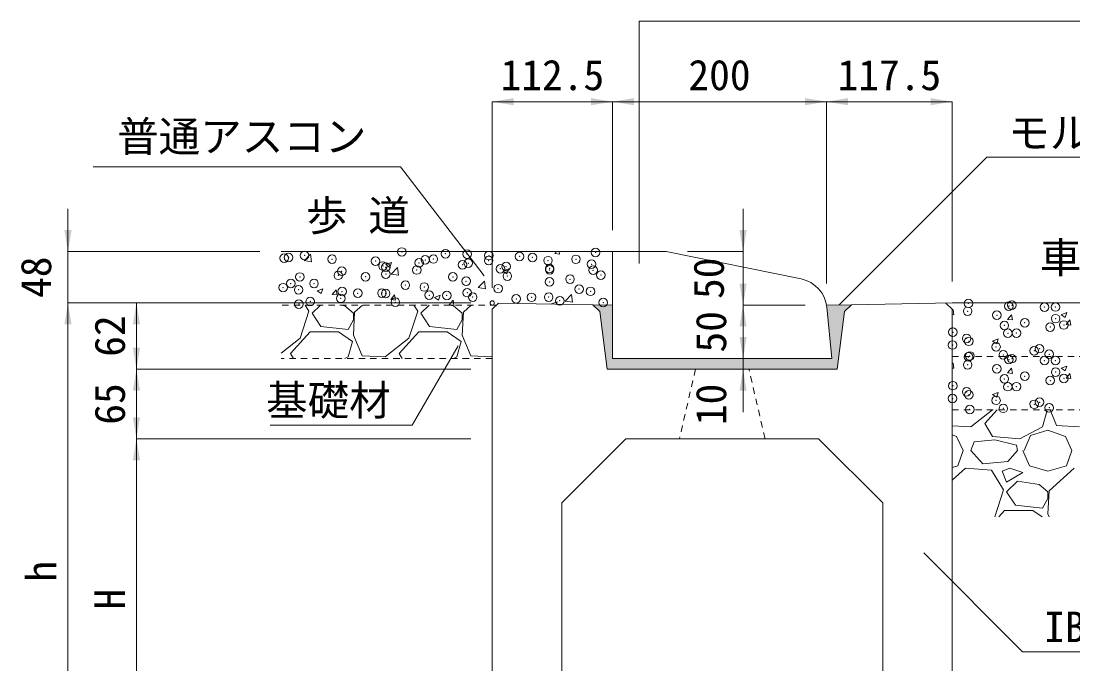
# Model space of a CAD drawing. Units: millimetres at full size; some dimension numbers follow another scale. Extents: x 6872 to 78201, y -34623 to -7860.
# Drawn here: x 9665 to 10649, y -21409 to -20808 of the extents above; entities that cross this region are included whole.
import ezdxf
from ezdxf.enums import TextEntityAlignment as Align

# ---------------------------------------------------------------- set-up
doc = ezdxf.new("R2010")
doc.units = ezdxf.units.MM
doc.header["$LTSCALE"] = 16
doc.header["$PDMODE"] = 32
doc.header["$PDSIZE"] = 8
doc.linetypes.add('USER1', pattern=[0.675, 0.375, -0.3])
for name, color, linetype, lineweight in [('0_2', 7, 'Continuous', 20), ('寸法引出', 7, 'Continuous', 9), ('寸法線', 7, 'Continuous', 9), ('本体', 7, 'USER1', 9), ('補助線', 8, 'Continuous', 13), ('ﾊｯﾁﾝｸﾞ', 7, 'Continuous', 5)]:
    doc.layers.add(name, color=color, linetype=linetype, lineweight=lineweight)
doc.styles.add('ＭＳ ゴシック', font='')
doc.styles.get('ＭＳ ゴシック').set_extended_font_data('MS Gothic')

# ---------------------------------------------------------------- blocks, each defined once
blk = doc.blocks.new('filled_arrow')
at = {"color": 0, "linetype": 'Continuous', "lineweight": -2}
blk.add_solid([(7.5, 1.25), (0, 0), (7.5, -1.25)], dxfattribs=at)

msp = doc.modelspace()

# ---------------------------------------------------------------- hatches: boundary and pattern name
at = {"layer": 'ﾊｯﾁﾝｸﾞ'}
msp.add_hatch(color=8, dxfattribs=at).paths.add_polyline_path([(10428.23, -21133.77), (10434.98, -21079.72), (10441.73, -21073.65), (10418.16, -21073.77, -0.01699), (10418.43, -21075.79), (10423.23, -21123.77), (10218.23, -21123.77), (10218.23, -21073.77), (10199.73, -21073.65), (10206.47, -21079.72), (10213.23, -21133.77)])

# ---------------------------------------------------------------- linework, layer by layer
at = {"layer": '0_2'}
for p, q in [((9908.53, -21023.77), (10218.23, -21023.77)), ((10218.23, -21023.77), (10218.23, -21123.77)), ((10218.23, -21023.77), (10268.23, -21023.77)), ((10268.23, -21023.77), (10394.54, -21049.37)), ((10111.73, -21071.89), (10105.73, -21077.77)), ((10105.73, -21077.77), (10105.73, -21563.77)), ((10111.73, -21071.89), (10199.73, -21073.65)), ((10206.47, -21079.72), (10199.73, -21073.65)), ((10218.23, -21073.77), (10199.73, -21073.65)), ((10206.47, -21079.72), (10213.23, -21133.77)), ((10418.16, -21073.77), (10441.73, -21073.65)), ((10418.43, -21075.79), (10423.23, -21123.77)), ((10434.98, -21079.72), (10428.23, -21133.77)), ((10434.98, -21079.72), (10441.73, -21073.65)), ((10535.73, -21071.77), (10441.73, -21073.65)), ((10529.73, -21071.89), (10535.73, -21077.77)), ((10535.73, -21071.77), (10816.18, -21071.77)), ((10535.73, -21077.77), (10535.73, -21563.77)), ((10218.23, -21123.77), (10423.23, -21123.77)), ((10428.23, -21133.77), (10213.23, -21133.77)), ((10170.73, -21258.77), (10230.73, -21198.77)), ((10410.73, -21198.77), (10230.73, -21198.77)), ((10410.73, -21198.77), (10470.73, -21258.77)), ((10170.73, -21258.77), (10170.73, -21428.24)), ((10470.73, -21428.24), (10470.73, -21258.77))]:
    msp.add_line(p, q, dxfattribs=at)
at = {"layer": '0_2', "linetype": 'USER1'}
for p, q in [((10109.81, -21073.77), (9908.53, -21073.77)), ((10105.73, -21123.77), (9908.53, -21123.77)), ((10535.73, -21121.77), (10817.14, -21121.77)), ((10535.73, -21171.77), (10817.14, -21171.77))]:
    msp.add_line(p, q, dxfattribs=at)
at = {"layer": '0_2'}
msp.add_arc((10388.58, -21078.78), 30, 5.71059, 78.54125, dxfattribs=at)
at = {"layer": '寸法引出'}
for p, q in [((10105.73, -20883.7), (10218.23, -20883.7)), ((10105.73, -21057.77), (10105.73, -20883.7)), ((10218.23, -21003.77), (10218.23, -20883.7)), ((10218.23, -20883.7), (10418.16, -20883.7)), ((10218.23, -21003.77), (10218.23, -20883.7)), ((10418.16, -21053.77), (10418.16, -20883.7)), ((10418.16, -20883.7), (10535.73, -20883.7)), ((10418.16, -21053.77), (10418.16, -20883.7)), ((10535.73, -21051.77), (10535.73, -20883.7)), ((10340.22, -20983.77), (10340.22, -21113.77)), ((10288.23, -21023.77), (10340.22, -21023.77)), ((10340.22, -21033.77), (10340.22, -21143.77)), ((9709.24, -21071.77), (9709.24, -21573.77)), ((10085.73, -21071.77), (9709.24, -21071.77)), ((9773.23, -21071.77), (9773.23, -21133.77)), ((10085.73, -21071.77), (9773.23, -21071.77)), ((10398.16, -21073.77), (10340.22, -21073.77)), ((10398.16, -21073.77), (10340.22, -21073.77)), ((10340.22, -21083.77), (10340.22, -21173.77)), ((10403.23, -21123.77), (10340.22, -21123.77)), ((10403.23, -21123.77), (10340.22, -21123.77)), ((10085.73, -21133.77), (9773.23, -21133.77)), ((9773.23, -21133.77), (9773.23, -21198.77)), ((10085.73, -21133.77), (9773.23, -21133.77)), ((10403.23, -21133.77), (10340.22, -21133.77)), ((10085.73, -21198.77), (9773.23, -21198.77)), ((9773.23, -21198.77), (9773.23, -21498.77)), ((10085.73, -21198.77), (9773.23, -21198.77))]:
    msp.add_line(p, q, dxfattribs=at)
msp.add_lwpolyline([(10098.35, -21046.46), (10089.21, -21034.57), (10020.08, -20944.67), (9732.81, -20944.67)], dxfattribs=at)
at = {"layer": '寸法線'}
for p, q in [((9709.24, -21111.77), (9709.24, -20983.77)), ((9888.53, -21023.77), (9709.24, -21023.77)), ((10085.73, -21071.77), (9709.24, -21071.77)), ((10555.73, -21071.77), (11129.3, -21071.77))]:
    msp.add_line(p, q, dxfattribs=at)
for points in [[(10242.97, -21034.99), (10242.97, -20808.32), (10854.14, -20808.32)], [(10429.94, -21073.71), (10568.09, -20935.57), (10738.7, -20935.57)], [(10073.88, -21111.77), (10030.94, -21186.15), (9898.25, -21186.15)], [(10509.03, -21305.53), (10601.52, -21398.01), (10982.74, -21398.01)]]:
    msp.add_lwpolyline(points, dxfattribs=at)
at = {"layer": '本体'}
for p, q in [((10295.73, -21133.77), (10280.73, -21198.77)), ((10360.73, -21198.77), (10345.73, -21133.77))]:
    msp.add_line(p, q, dxfattribs=at)
at = {"layer": '補助線'}
msp.add_circle((10105.73, -21071.77), 2, dxfattribs=at)
at = {"layer": 'ﾊｯﾁﾝｸﾞ'}
for p, q in [((9929.99, -21032.31), (9935.93, -21026.12)), ((9936.75, -21033.36), (9935.91, -21026.12)), ((10164.29, -21025.73), (10165.93, -21023.77)), ((10164.29, -21025.73), (10168.84, -21026.13)), ((10168.75, -21026.14), (10168.31, -21023.77)), ((9929.98, -21032.28), (9936.75, -21033.33)), ((10006.19, -21035.98), (10009.98, -21038.54)), ((10006.2, -21035.97), (10011.54, -21033.92)), ((10009.98, -21038.54), (10011.53, -21033.93)), ((10011.32, -21044.92), (10017.25, -21038.73)), ((10018.07, -21045.97), (10017.23, -21038.74)), ((10115.71, -21042.07), (10121.05, -21040.02)), ((10119.49, -21044.64), (10121.04, -21040.04)), ((10011.3, -21044.89), (10018.08, -21045.94)), ((10115.7, -21042.09), (10119.49, -21044.64)), ((9942.17, -21060.56), (9945.96, -21063.12)), ((9942.18, -21060.54), (9947.51, -21058.49)), ((9945.96, -21063.12), (9947.5, -21058.51)), ((9956.24, -21063.92), (9959.91, -21059.54)), ((9960.7, -21064.33), (9959.82, -21059.56)), ((10092.62, -21057.5), (10099.4, -21058.55)), ((10092.64, -21057.53), (10098.57, -21051.35)), ((10099.4, -21058.59), (10098.55, -21051.35)), ((9956.24, -21063.92), (9960.79, -21064.32)), ((10010.89, -21068.7), (10014.57, -21064.32)), ((10010.89, -21068.7), (10015.45, -21069.1)), ((10015.36, -21069.11), (10014.48, -21064.34)), ((10051.68, -21066.66), (10055.47, -21069.22)), ((10051.69, -21066.65), (10057.02, -21064.6)), ((10055.47, -21069.22), (10057.01, -21064.61)), ((10065.55, -21073.48), (10069.22, -21069.1)), ((10069.99, -21073.77), (10069.13, -21069.12)), ((10173.95, -21070.11), (10180.73, -21071.16)), ((10173.96, -21070.14), (10179.9, -21063.96)), ((10180.72, -21071.2), (10179.88, -21063.96)), ((9926.37, -21104.86), (9934.5, -21079.46)), ((9934.5, -21079.46), (9931.03, -21073.77)), ((9945.27, -21073.77), (9937.55, -21081.49)), ((9968.03, -21074.38), (9963.99, -21073.77)), ((9976.16, -21081.49), (9968.03, -21074.38)), ((9984.51, -21073.77), (9977.17, -21080.47)), ((10027.97, -21104.86), (10036.1, -21079.46)), ((10036.1, -21079.46), (10032.63, -21073.77)), ((10046.87, -21073.77), (10039.15, -21081.49)), ((10065.55, -21073.48), (10068.85, -21073.77)), ((10069.63, -21074.38), (10065.59, -21073.77)), ((10077.76, -21081.49), (10069.63, -21074.38)), ((10086.11, -21073.77), (10078.77, -21080.47)), ((10161.19, -21072.76), (10161.36, -21072.88)), ((10161.2, -21072.75), (10166.53, -21070.7)), ((10165.77, -21072.97), (10166.52, -21070.72)), ((10535.73, -21078.96), (10536.45, -21078.1)), ((10537.33, -21082.88), (10536.45, -21078.1)), ((9937.55, -21081.49), (9945.68, -21093.68)), ((9971.08, -21096.73), (9976.16, -21087.58)), ((9977.17, -21080.47), (9976.16, -21101.81)), ((9976.16, -21087.58), (9976.16, -21081.49)), ((10039.15, -21081.49), (10047.28, -21093.68)), ((10072.68, -21096.73), (10077.76, -21087.58)), ((10078.77, -21080.47), (10077.76, -21101.81)), ((10077.76, -21087.58), (10077.76, -21081.49)), ((10535.73, -21082.74), (10537.33, -21082.88)), ((10587.43, -21087.26), (10591.11, -21082.88)), ((10587.43, -21087.26), (10591.99, -21087.66)), ((10591.98, -21087.66), (10591.1, -21082.88)), ((10637.5, -21082.85), (10641.29, -21085.4)), ((10637.51, -21082.84), (10642.84, -21080.8)), ((10641.29, -21085.4), (10642.84, -21080.8)), ((10642.09, -21092.04), (10645.76, -21087.66)), ((10646.64, -21092.44), (10645.76, -21087.67)), ((9917.23, -21119.08), (9935.52, -21098.76)), ((9935.52, -21098.76), (9961.93, -21098.76)), ((9945.68, -21093.68), (9971.08, -21096.73)), ((9961.93, -21098.76), (9975.14, -21107.9)), ((10018.83, -21119.08), (10037.12, -21098.76)), ((10037.12, -21098.76), (10063.53, -21098.76)), ((10047.28, -21093.68), (10072.68, -21096.73)), ((10063.53, -21098.76), (10076.74, -21107.9)), ((10642.09, -21092.04), (10646.64, -21092.44)), ((9908.53, -21118.64), (9926.37, -21104.86)), ((9975.14, -21107.9), (9971.08, -21122.13)), ((9976.16, -21101.81), (9984.28, -21121.11)), ((10005.62, -21122.13), (10027.97, -21104.86)), ((10076.74, -21107.9), (10072.68, -21122.13)), ((10077.76, -21101.81), (10085.88, -21121.11)), ((10573.48, -21107.42), (10578.82, -21105.37)), ((10573.48, -21107.42), (10577.27, -21109.98)), ((10577.27, -21109.98), (10578.81, -21105.38)), ((9919.96, -21123.77), (9917.23, -21119.08)), ((10021.56, -21123.77), (10018.83, -21119.08)), ((9971.08, -21122.13), (9967.94, -21123.77)), ((9984.28, -21121.11), (10005.62, -21122.13)), ((10072.68, -21122.13), (10069.54, -21123.77)), ((10085.88, -21121.11), (10105.73, -21122.06)), ((10535.73, -21128.96), (10536.45, -21128.1)), ((10537.33, -21132.88), (10536.45, -21128.1)), ((10535.73, -21132.74), (10537.33, -21132.88)), ((10587.43, -21137.26), (10591.11, -21132.88)), ((10587.43, -21137.26), (10591.99, -21137.66)), ((10591.98, -21137.66), (10591.1, -21132.88)), ((10637.5, -21132.85), (10641.29, -21135.4)), ((10637.51, -21132.84), (10642.84, -21130.8)), ((10641.29, -21135.4), (10642.84, -21130.8)), ((10642.09, -21142.04), (10645.76, -21137.66)), ((10646.64, -21142.44), (10645.76, -21137.67)), ((10642.09, -21142.04), (10646.64, -21142.44)), ((10573.48, -21157.42), (10578.82, -21155.37)), ((10573.48, -21157.42), (10577.27, -21159.98)), ((10577.27, -21159.98), (10578.81, -21155.38)), ((10553.07, -21187.54), (10573.47, -21171.77)), ((10566.28, -21184.49), (10577.73, -21171.77)), ((10624.19, -21173.31), (10620.13, -21187.54)), ((10621.96, -21171.77), (10624.19, -21173.31)), ((10627.12, -21171.77), (10633.34, -21186.52)), ((10535.73, -21186.71), (10553.07, -21187.54)), ((10573.39, -21196.68), (10566.28, -21184.49)), ((10620.13, -21187.54), (10598.79, -21198.71)), ((10633.34, -21186.52), (10654.67, -21187.54)), ((10535.73, -21195.13), (10539.86, -21196.68)), ((10539.86, -21196.68), (10545.96, -21209.89)), ((10598.79, -21198.71), (10573.39, -21196.68)), ((10602.86, -21209.89), (10608.95, -21195.66)), ((10608.95, -21195.66), (10625.21, -21190.58)), ((10625.21, -21190.58), (10641.46, -21196.68)), ((10641.46, -21196.68), (10647.56, -21209.89)), ((10553.07, -21209.89), (10556.12, -21201.76)), ((10575.42, -21199.73), (10556.12, -21201.76)), ((10595.74, -21204.81), (10575.42, -21199.73)), ((10596.76, -21209.89), (10595.74, -21204.81)), ((10540.88, -21224.11), (10545.96, -21209.89)), ((10564.25, -21222.08), (10553.07, -21209.89)), ((10596.76, -21209.89), (10587.62, -21220.05)), ((10601.84, -21209.89), (10607.94, -21224.11)), ((10642.48, -21224.11), (10647.56, -21209.89)), ((10535.73, -21225.63), (10540.88, -21224.11)), ((10547.99, -21226.14), (10535.73, -21237.34)), ((10572.38, -21228.18), (10547.99, -21226.14)), ((10587.62, -21220.05), (10564.25, -21222.08)), ((10589.65, -21226.14), (10582.54, -21229.19)), ((10601.84, -21230.21), (10589.65, -21226.14)), ((10607.94, -21224.11), (10625.21, -21229.19)), ((10625.21, -21229.19), (10642.48, -21224.11)), ((10649.59, -21226.14), (10626.22, -21247.48)), ((10583.55, -21246.46), (10572.38, -21228.18)), ((10582.54, -21229.19), (10586.6, -21239.35)), ((10586.6, -21239.35), (10601.84, -21230.21)), ((10575.45, -21271.78), (10583.55, -21246.46)), ((10596.76, -21238.34), (10586.6, -21248.5)), ((10617.08, -21241.38), (10596.76, -21238.34)), ((10625.21, -21248.5), (10617.08, -21241.38)), ((10626.22, -21247.48), (10625.21, -21268.82)), ((10586.6, -21248.5), (10594.73, -21260.69)), ((10620.13, -21263.74), (10625.21, -21254.59)), ((10625.21, -21254.59), (10625.21, -21248.5)), ((10579.16, -21271.78), (10584.57, -21265.77)), ((10584.57, -21265.77), (10610.98, -21265.77)), ((10594.73, -21260.69), (10620.13, -21263.74)), ((10610.98, -21265.77), (10619.67, -21271.78)), ((10625.21, -21268.82), (10626.46, -21271.78))]:
    msp.add_line(p, q, dxfattribs=at)
for p in [(10021.31, -21024.17), (10202.33, -21024.63), (9911.3, -21029.95), (9915.35, -21029.25), (9930.38, -21027.43), (9956.03, -21030.97), (9996.7, -21032.69), (10037.38, -21034.41), (10043.2, -21031.56), (10050.76, -21030.78), (10061.99, -21025.89), (10082.33, -21026.2), (10083.38, -21034.71), (10102.45, -21032.2), (10102.67, -21027.61), (10131.31, -21028.4), (10143.34, -21029.33), (10157.9, -21032.26), (10184.02, -21031.05), (9965.14, -21042.15), (10003.63, -21037.28), (10006.32, -21038.41), (10006.39, -21044.84), (10035.25, -21041.04), (10078.06, -21036.13), (10113.46, -21039.88), (10118.73, -21037.85), (10159.41, -21039.56), (10159.47, -21040.97), (10198.59, -21035.61), (10200.09, -21041.28), (9917.44, -21053.66), (9926.01, -21047.52), (9939.19, -21053.69), (9961.88, -21046.04), (9987.32, -21047.35), (10069.02, -21047.51), (10081.4, -21051.56), (10119.89, -21046.69), (10159.39, -21052.11), (10178.47, -21049.6), (10207.33, -21045.8), (9910.33, -21057.49), (9924.8, -21059.47), (9965.48, -21061.19), (9980.14, -21062.77), (10002.7, -21062.64), (10006.15, -21062.91), (10024.58, -21055.14), (10042.28, -21056.93), (10046.83, -21064.62), (10082.41, -21062.25), (10111.27, -21058.45), (10187, -21058.92), (10197.66, -21060.97), (9925.09, -21072.89), (9935.7, -21070.4), (9964.21, -21067.52), (10015.21, -21071.1), (10063.33, -21064.76), (10087.51, -21066.34), (10128.18, -21068.06), (10142.56, -21066.55), (10158.54, -21066.34), (10168.86, -21069.78), (10209.54, -21071.5), (10550.85, -21072.22), (10591.52, -21073.94), (10550.15, -21079.63), (10577.44, -21083.33), (10588.64, -21074.76), (10621.88, -21075.7), (10632.2, -21075.65), (10584.46, -21092.82), (10603.54, -21090.31), (10632.39, -21086.51), (10640.14, -21092.43), (10536.34, -21099.16), (10587.71, -21100.12), (10595.7, -21100.06), (10627.29, -21094.41), (10536.01, -21111.15), (10549.22, -21105), (10551.26, -21107.68), (10576.69, -21112.87), (10550.85, -21122.22), (10552.08, -21121.39), (10583.49, -21120.37), (10612.35, -21116.57), (10617.36, -21114.59), (10626.36, -21119.78), (10550.15, -21129.63), (10577.44, -21133.32), (10588.64, -21124.76), (10591.52, -21123.93), (10621.88, -21125.7), (10632.2, -21125.65), (10584.46, -21142.82), (10603.54, -21140.31), (10632.39, -21136.51), (10640.14, -21142.43), (10536.34, -21149.16), (10587.71, -21150.12), (10595.7, -21150.06), (10627.29, -21144.41), (10536.01, -21161.15), (10549.22, -21155), (10551.26, -21157.68), (10576.69, -21162.87), (10552.08, -21171.39), (10583.49, -21170.37), (10612.35, -21166.57), (10617.36, -21164.59), (10626.36, -21169.78)]:
    msp.add_point(p, dxfattribs=at)

# ---------------------------------------------------------------- block references
at = {"layer": '寸法引出', "xscale": 2.67, "yscale": 2.67}
for p in [(10105.73, -20883.7), (10218.23, -20883.7), (10418.16, -20883.7)]:
    msp.add_blockref('filled_arrow', p, dxfattribs=at)
at = {"layer": '寸法引出'}
for p, xscale, yscale, rotation in [((10218.23, -20883.7), 2.67, 2.67, 180), ((10418.16, -20883.7), 2.67, 2.67, 180), ((10535.73, -20883.7), 2.67, 2.67, 180), ((10340.22, -21023.77), 2.67, 2.67, 90), ((10098.35, -21046.46), 0.1, 0.1, 127.6), ((10340.22, -21073.77), 2.67, 2.67, 90), ((9709.24, -21071.77), 2.67, 2.67, 270), ((9773.23, -21071.77), 2.67, 2.67, 270), ((10340.22, -21073.77), 2.67, 2.67, 270), ((10340.22, -21123.77), 2.67, 2.67, 90), ((9773.23, -21133.77), 2.67, 2.67, 90), ((9773.23, -21133.77), 2.67, 2.67, 270), ((10340.22, -21133.77), 2.67, 2.67, 270), ((9773.23, -21198.77), 2.67, 2.67, 90), ((9773.23, -21198.77), 2.67, 2.67, 270)]:
    msp.add_blockref('filled_arrow', p, dxfattribs=dict(at, xscale=xscale, yscale=yscale, rotation=rotation))
at = {"layer": '寸法線'}
for p, xscale, yscale, rotation in [((9709.24, -21023.77), 2.67, 2.67, 90), ((10242.97, -21034.99), 0.133, 0.133, 90), ((9709.24, -21071.77), 2.67, 2.67, 270), ((10429.94, -21073.71), 0.133, 0.133, 45), ((10073.88, -21111.77), 0.133, 0.133, 240), ((10509.03, -21305.53), 0.133, 0.133, 315)]:
    msp.add_blockref('filled_arrow', p, dxfattribs=dict(at, xscale=xscale, yscale=yscale, rotation=rotation))

# ---------------------------------------------------------------- texts
at = {"layer": '0_2', "style": 'ＭＳ ゴシック'}
msp.add_text('普通アスコン', height=28.48, dxfattribs=at).set_placement((9871.64, -20916.23), align=Align.MIDDLE_CENTER)
for s, p in [('歩 道', (9931.76, -21012.96)), ('車 道', (10617.68, -21052.11))]:
    msp.add_text(s, height=28.48, dxfattribs=at).set_placement(p, align=Align.BOTTOM_LEFT)
at = {"layer": '寸法引出', "style": 'ＭＳ ゴシック'}
for s, p in [('112.5', (10161.98, -20858.7)), ('200', (10318.19, -20858.7)), ('117.5', (10476.94, -20858.7))]:
    msp.add_text(s, height=28.48, dxfattribs=at).set_placement(p, align=Align.MIDDLE_CENTER)
for s, p in [('50', (10308.05, -21048.77)), ('62', (9748.23, -21102.77)), ('50', (10310.22, -21098.77)), ('65', (9748.23, -21166.27)), ('10', (10310.22, -21166.69)), ('h', (9684.24, -21322.77)), ('H', (9748.23, -21348.77))]:
    msp.add_text(s, height=28.48, rotation=90, dxfattribs=at).set_placement(p, align=Align.MIDDLE_CENTER)
at = {"layer": '寸法線', "style": 'ＭＳ ゴシック'}
for s, p in [('モルタル', (10588.09, -20898.5)), ('IBC排水側溝基本Ⅰ型', (10621.52, -21360.34))]:
    msp.add_text(s, height=28.48, dxfattribs=at).set_placement(p, align=Align.TOP_LEFT)
msp.add_text('48', height=28.48, rotation=90, dxfattribs=at).set_placement((9679.24, -21047.77), align=Align.MIDDLE_CENTER)
msp.add_text('基礎材', height=28.48, dxfattribs=at).set_placement((10010.94, -21148.47), align=Align.TOP_RIGHT)

doc.saveas('drawing.dxf')
